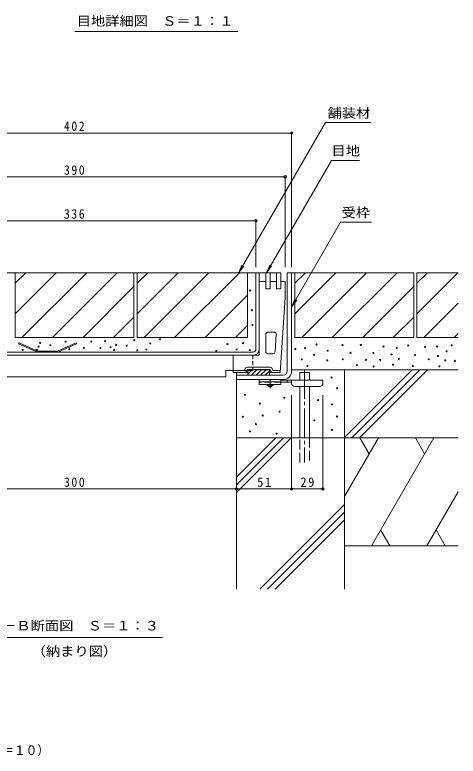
# Model space of a CAD drawing. Units: millimetres at full size, sheet at 1:3. Extents: x -1096 to 1162, y -823 to 816.
# Drawn here: x 724 to 1135, y -811 to -124 of the extents above; entities that cross this region are included whole.
import ezdxf
from ezdxf.enums import TextEntityAlignment as Align

# ---------------------------------------------------------------- set-up
doc = ezdxf.new("R2010")
doc.units = ezdxf.units.MM
doc.header["$LTSCALE"] = 3
doc.header["$PDMODE"] = 32
doc.header["$PDSIZE"] = 2.4
for name, pattern in [('CHAIN1', [8, 5, -1, 1, -1]), ('CHAIN2', [12, 9, -1, 1, -1]), ('DASHED1', [1.8, 1.2, -0.6]), ('DASHED2', [3, 2, -1]), ('DASHED3', [4, 3, -1])]:
    doc.linetypes.add(name, pattern=pattern)
for name, color, linetype, lineweight in [('1-5_1-5ﾚｲﾔ', 2, 'Continuous', 9), ('4-1', 2, 'Continuous', 9), ('4-2', 3, 'Continuous', 9), ('4-3', 4, 'Continuous', 9), ('4-4', 7, 'Continuous', 9), ('4-5', 7, 'Continuous', 9), ('4-6', 6, 'Continuous', 9), ('4-9', 5, 'Continuous', 9), ('4-A', 6, 'Continuous', 9), ('4-E', 7, 'Continuous', 9)]:
    doc.layers.add(name, color=color, linetype=linetype, lineweight=lineweight)
doc.layers.add('F-5_F-5ﾚｲﾔ', color=2, linetype='Continuous')
doc.styles.add('ＭＳ ゴシック', font='')
doc.styles.get('ＭＳ ゴシック').set_extended_font_data('MS Gothic')

msp = doc.modelspace()

# ---------------------------------------------------------------- linework, layer by layer
at = {"layer": '1-5_1-5ﾚｲﾔ', "color": 7}
msp.add_line((930.791, -139.64), (779.857, -139.64), dxfattribs=at)
at = {"layer": '4-1'}
for p, q in [((976.695, -363.12), (980.695, -363.12)), ((976.695, -454.119), (976.695, -363.12)), ((980.695, -454.12), (980.695, -363.12)), ((972.695, -458.119), (929.695, -458.119)), ((929.695, -462.12), (929.695, -458.119)), ((972.695, -462.12), (929.695, -462.12))]:
    msp.add_line(p, q, dxfattribs=at)
for centre, radius in [((972.695, -454.119), 4), ((972.695, -454.12), 8)]:
    msp.add_arc(centre, radius, 270, 0, dxfattribs=at)
at = {"layer": '4-2'}
for p, q in [((588.696, -363.119), (970.696, -363.119)), ((947.696, -433.619), (947.696, -363.119)), ((950.696, -371.119), (950.696, -363.119)), ((745.254, -436.619), (727.943, -429.035)), ((764.137, -436.619), (781.448, -429.035)), ((614.696, -436.619), (944.696, -436.619)), ((745.463, -435.619), (763.928, -435.619)), ((614.696, -439.619), (944.696, -439.619))]:
    msp.add_line(p, q, dxfattribs=at)
at = {"layer": '4-2', "linetype": 'DASHED1'}
msp.add_line((950.696, -433.619), (950.696, -371.119), dxfattribs=at)
at = {"layer": '4-2'}
for points in [[(745.463, -435.619), (728.344, -428.119), (727.943, -429.035)], [(763.928, -435.619), (781.047, -428.119), (781.448, -429.035)]]:
    msp.add_lwpolyline(points, dxfattribs=at)
for radius in [6, 3]:
    msp.add_arc((944.696, -433.619), radius, 270, 0, dxfattribs=at)
at = {"layer": '4-3'}
for p, q in [((949.696, -363.119), (970.696, -363.119)), ((950.696, -439.619), (950.696, -371.119)), ((950.696, -371.119), (956.696, -371.119)), ((960.696, -371.119), (966.696, -371.119)), ((970.696, -371.119), (974.695, -371.119)), ((974.695, -386.119), (974.695, -371.119)), ((974.695, -386.119), (970.196, -455.619)), ((958.696, -418.12), (964.477, -418.12)), ((956.696, -420.12), (956.696, -436.12)), ((966.473, -420.249), (965.437, -436.249)), ((963.441, -438.12), (958.696, -438.12)), ((950.696, -439.619), (926.696, -439.619)), ((939.946, -450.619), (960.446, -450.619)), ((939.946, -452.619), (960.446, -452.619)), ((940.196, -452.619), (940.196, -458.119)), ((960.196, -452.719), (940.196, -452.719)), ((960.196, -452.819), (940.196, -452.819)), ((960.196, -452.919), (940.196, -452.919)), ((960.196, -453.019), (940.196, -453.019)), ((960.196, -452.619), (960.196, -458.119)), ((936.946, -453.619), (926.696, -453.619)), ((944.239, -453.119), (940.196, -457.163)), ((960.196, -453.119), (940.196, -453.119)), ((940.196, -458.119), (960.196, -458.119)), ((948.482, -453.119), (943.482, -458.119)), ((952.724, -453.119), (947.724, -458.119)), ((956.967, -453.119), (951.967, -458.119)), ((960.196, -454.133), (956.209, -458.119)), ((963.446, -455.619), (960.196, -455.619)), ((963.446, -453.619), (970.196, -453.619)), ((963.446, -455.619), (970.196, -455.619)), ((970.196, -455.619), (970.196, -453.619))]:
    msp.add_line(p, q, dxfattribs=at)
msp.add_lwpolyline([(940.196, -455.619), (926.696, -455.619), (926.696, -439.619)], dxfattribs=at)
for centre, radius, start, end in [((958.696, -420.12), 2, 90, 180), ((964.477, -420.12), 2, 356.2954, 90), ((958.696, -436.12), 2, 180, 270), ((963.441, -436.12), 2, 270, 356.2954), ((939.946, -453.119), 2.5, 90, 180), ((939.946, -453.119), 0.5, 90, 180), ((960.446, -453.119), 2.5, 0, 90), ((960.446, -453.119), 0.5, 0, 90), ((936.946, -453.119), 0.5, 270, 0), ((936.946, -453.119), 2.5, 270, 0), ((963.446, -453.119), 2.5, 180, 270), ((963.446, -453.119), 0.5, 180, 270)]:
    msp.add_arc(centre, radius, start, end, dxfattribs=at)
at = {"layer": '4-4'}
for p, q in [((980.695, -232.861), (980.695, -358.12)), ((578.696, -233.761), (980.695, -233.761)), ((974.696, -274.397), (584.696, -274.397)), ((974.696, -273.497), (974.696, -358.12)), ((611.696, -314.98), (947.696, -314.98)), ((947.696, -314.08), (947.696, -358.12)), ((929.695, -564.267), (929.695, -467.12)), ((980.695, -564.267), (980.695, -476.419)), ((1009.695, -564.267), (1009.695, -476.419)), ((629.696, -563.367), (929.695, -563.367))]:
    msp.add_line(p, q, dxfattribs=at)
msp.add_lwpolyline([(929.695, -563.367), (980.695, -563.367), (1009.695, -563.367)], dxfattribs=at)
for p in [(980.695, -233.761), (974.696, -274.397), (947.696, -314.98), (929.695, -563.367), (980.695, -563.367), (1009.695, -563.367)]:
    msp.add_point(p, dxfattribs=at)
at = {"layer": '4-5'}
for p, q in [((1012.099, -223.915), (931.761, -363.065)), ((1054.023, -223.915), (1012.099, -223.915)), ((1043.525, -259.2), (1017.524, -259.2)), ((1054.521, -316.447), (1025.923, -316.447)), ((931.761, -363.065), (934.631, -356.136)), ((931.761, -363.065), (936.327, -357.115)), ((957.525, -363.121), (962.09, -357.171)), ((980.898, -394.434), (985.463, -388.483)), ((698.385, -700.978), (860.998, -700.978))]:
    msp.add_line(p, q, dxfattribs=at)
for points in [[(1017.524, -259.2), (957.525, -363.121), (960.395, -356.192)], [(1025.923, -316.447), (980.898, -394.434), (983.768, -387.505)]]:
    msp.add_lwpolyline(points, dxfattribs=at)
at = {"layer": '4-6', "linetype": 'CHAIN2'}
msp.add_line((992.654, -452.834), (992.654, -538.786), dxfattribs=at)
at = {"layer": '4-6'}
for p, q in [((929.695, -455.619), (929.695, -656.12)), ((980.695, -453.12), (1134.896, -453.12)), ((988.154, -455.619), (997.154, -455.619)), ((988.154, -462.619), (988.154, -455.619)), ((997.154, -462.619), (997.154, -455.619)), ((1029.695, -516.12), (1029.695, -453.12)), ((1029.695, -515.682), (1092.258, -453.12)), ((1036.329, -516.12), (1099.329, -453.12)), ((1043.4, -516.12), (1106.4, -453.12)), ((988.154, -516.12), (988.154, -468.419)), ((997.154, -516.12), (997.154, -468.419)), ((929.695, -552.5), (966.076, -516.12)), ((929.695, -559.571), (973.147, -516.12)), ((929.695, -566.642), (980.218, -516.12)), ((1061.027, -516.12), (1029.695, -570.387)), ((1029.695, -516.12), (1029.695, -656.12)), ((1043.98, -516.12), (1052.503, -530.883)), ((1112.329, -516.12), (1054.594, -616.12)), ((1095.282, -516.12), (1103.805, -530.883)), ((1134.896, -565.891), (1105.896, -616.12)), ((951.338, -656.12), (1029.695, -577.762)), ((958.409, -656.12), (1029.695, -584.833)), ((965.48, -656.12), (1029.695, -591.904)), ((1063.118, -601.356), (1071.641, -616.12)), ((1114.42, -601.356), (1122.944, -616.12)), ((1029.695, -616.12), (1134.896, -616.12))]:
    msp.add_line(p, q, dxfattribs=at)
at = {"layer": '4-6', "linetype": 'DASHED3'}
for p, q in [((988.154, -538.786), (988.154, -516.12)), ((997.154, -516.12), (997.154, -538.786))]:
    msp.add_line(p, q, dxfattribs=at)
at = {"layer": '4-6'}
msp.add_lwpolyline([(929.695, -516.12), (1029.695, -516.12), (1134.896, -516.12)], dxfattribs=at)
at = {"layer": '4-9', "linetype": 'DASHED1', "lineweight": 5}
for p, q in [((944.696, -439.619), (944.696, -453.619)), ((944.696, -453.619), (926.696, -453.619))]:
    msp.add_line(p, q, dxfattribs=at)
at = {"layer": '4-9', "lineweight": 5}
for p, q in [((639.696, -459.619), (919.696, -459.619)), ((926.696, -453.619), (919.696, -453.619)), ((919.696, -453.619), (919.696, -459.619))]:
    msp.add_line(p, q, dxfattribs=at)
at = {"layer": '4-9', "color": 3}
for p, q in [((950.695, -462.12), (950.695, -466.62)), ((970.695, -462.12), (950.695, -462.12)), ((970.695, -464.12), (950.695, -464.12)), ((970.695, -466.62), (950.695, -466.62)), ((970.695, -462.12), (970.695, -466.62))]:
    msp.add_line(p, q, dxfattribs=at)
at = {"layer": '4-9', "color": 3, "linetype": 'DASHED2'}
msp.add_line((970.695, -464.62), (950.695, -464.62), dxfattribs=at)
at = {"layer": '4-9', "color": 2}
for p, q in [((957.945, -467.119), (957.945, -466.62)), ((963.445, -467.119), (963.445, -466.62)), ((957.945, -467.119), (959.695, -468.619)), ((957.945, -467.119), (963.445, -467.119)), ((959.695, -468.619), (961.695, -468.619)), ((961.695, -468.619), (963.445, -467.119))]:
    msp.add_line(p, q, dxfattribs=at)
at = {"layer": '4-9', "color": 4, "linetype": 'CHAIN1'}
msp.add_line((960.695, -470.167), (960.695, -462.12), dxfattribs=at)
at = {"layer": '4-9', "color": 4}
for p, q in [((1009.695, -462.619), (970.695, -462.619)), ((980.7, -464.619), (970.695, -464.619)), ((976.695, -464.619), (976.695, -462.619)), ((980.695, -465.419), (980.695, -462.619)), ((1009.695, -465.419), (1009.695, -462.619)), ((983.695, -468.419), (1006.695, -468.419))]:
    msp.add_line(p, q, dxfattribs=at)
for centre, start, end in [((983.695, -465.419), 180, 270), ((1006.695, -465.419), 270, 0)]:
    msp.add_arc(centre, 3, start, end, dxfattribs=at)
at = {"layer": '4-A'}
for p, q in [((956.696, -363.119), (960.696, -363.119)), ((956.696, -378.119), (956.696, -363.119)), ((960.696, -363.119), (960.696, -378.119)), ((966.696, -363.119), (970.696, -363.119)), ((966.696, -378.119), (966.696, -363.119)), ((970.696, -363.119), (970.696, -378.119)), ((956.696, -378.119), (960.696, -378.119)), ((966.696, -378.119), (970.696, -378.119))]:
    msp.add_line(p, q, dxfattribs=at)
at = {"layer": '4-E', "color": 2}
for p, q in [((724.696, -401.144), (762.72, -363.12)), ((724.696, -372.86), (734.436, -363.12)), ((724.696, -363.12), (834.696, -363.12)), ((731.004, -423.12), (791.004, -363.12)), ((759.288, -423.12), (819.288, -363.12)), ((834.696, -363.12), (834.696, -423.12)), ((837.696, -401.144), (875.72, -363.12)), ((837.696, -363.12), (837.696, -423.12)), ((837.696, -372.86), (847.436, -363.12)), ((837.696, -363.12), (939.826, -363.12)), ((844.004, -423.12), (904.004, -363.12)), ((872.288, -423.12), (932.288, -363.12)), ((939.826, -363.12), (939.826, -423.12)), ((980.695, -363.12), (1093.696, -363.12)), ((983.696, -372.86), (993.436, -363.12)), ((983.696, -401.144), (1021.72, -363.12)), ((990.004, -423.12), (1050.004, -363.12)), ((1018.288, -423.12), (1078.288, -363.12)), ((1093.696, -363.12), (1093.696, -423.12)), ((1096.696, -372.86), (1106.436, -363.12)), ((1096.696, -363.12), (1096.696, -423.12)), ((1096.696, -363.12), (1134.896, -363.12)), ((1096.696, -401.144), (1134.72, -363.12)), ((787.573, -423.12), (834.696, -375.997)), ((1046.573, -423.12), (1093.696, -375.997)), ((900.573, -423.12), (939.826, -383.866)), ((1103.004, -423.12), (1134.896, -391.228)), ((815.857, -423.12), (834.696, -404.281)), ((1074.857, -423.12), (1093.696, -404.281)), ((928.857, -423.12), (939.826, -412.151)), ((837.696, -423.12), (939.826, -423.12)), ((1096.696, -423.12), (1134.896, -423.12)), ((1131.288, -423.12), (1134.896, -419.513))]:
    msp.add_line(p, q, dxfattribs=at)
for points in [[(724.696, -363.12), (724.696, -423.12), (834.696, -423.12)], [(983.696, -363.12), (983.696, -423.12), (1093.696, -423.12)]]:
    msp.add_lwpolyline(points, dxfattribs=at)
at = {"layer": '4-E'}
for centre in [(942.323, -379.557), (943.858, -397.81), (944.37, -411.457), (835.004, -425.617), (858.716, -424.764), (746.373, -431.587), (747.815, -428.175), (757.27, -430.27), (771.416, -426.942), (788.171, -432.703), (795.161, -426.961), (803.649, -432.953), (807.893, -426.462), (813.059, -432.101), (818.219, -429.938), (828.038, -430.77), (849.785, -428.62), (921.34, -429.199), (935.67, -428.346), (1003.792, -429.595), (1027.789, -430.164), (1044.734, -430.05), (1065.774, -431.415), (1078.057, -432.666), (1088.633, -430.505), (1104.271, -431.984), (1115.416, -431.415), (1128.836, -430.391), (731.609, -434.658), (744.744, -434.658), (774.939, -433.805), (816.222, -434.764), (837.733, -434.982), (846.263, -434.299), (910.934, -435.511), (929.869, -434.146), (942.023, -434.7), (984.118, -433.761), (993.129, -432.989), (1001.404, -439.148), (1014.028, -435.395), (1035.181, -437.329), (1056.448, -437.442), (1073.166, -438.807), (1095.002, -439.376), (1124.173, -435.85), (990.031, -443.442), (1013.687, -444.266), (1028.016, -443.243), (1049.397, -443.811), (1062.703, -443.925), (1079.876, -442.901), (1107.683, -443.243), (1116.212, -440.286), (1122.922, -444.266), (1131.907, -444.721), (995.393, -449.437), (1041.113, -448.709), (1056.646, -449.929), (1074.51, -448.265), (1093.039, -449.596), (1117.56, -449.818), (1017.611, -460.172), (1022.854, -470.158), (937.475, -476.149), (973.923, -478.895), (1005.266, -481), (951.335, -484.194), (1018.042, -485.054), (969.516, -491.688), (935.487, -496.479), (953.914, -495.374), (1001.826, -499.919), (1022.587, -496.234), (947.649, -503.236), (942.121, -510.116), (966.814, -512.081), (1017.919, -508.764)]:
    msp.add_circle(centre, 0.5, dxfattribs=at)

# ---------------------------------------------------------------- texts
at = {"layer": '1-5_1-5ﾚｲﾔ', "style": 'ＭＳ ゴシック', "width": 1.1}
msp.add_text('目地詳細図\u3000Ｓ＝１：１', height=8.798, dxfattribs=at).set_placement((781.667, -137.06), align=Align.BOTTOM_LEFT)
at = {"layer": '4-4', "color": 2, "char_height": 8.798, "attachment_point": 7, "style": 'ＭＳ ゴシック'}
for s, insert in [('\\T1.27;\\W0.9;402', (769.946, -231.961)), ('\\T1.27;\\W0.9;390', (769.946, -272.597)), ('\\T1.27;\\W0.9;336', (769.946, -313.18)), ('\\T1.27;\\W0.9;300', (769.946, -561.567)), ('\\T1.27;\\W0.95;51', (948.82, -561.567)), ('\\T1.27;\\W0.95;29', (988.82, -561.567))]:
    msp.add_mtext(s, dxfattribs=dict(at, insert=insert))
at = {"layer": '4-5', "color": 2, "style": 'ＭＳ ゴシック', "width": 1.1}
for s, p in [('舗装材', (1013.947, -222.239)), ('目地', (1017.662, -257.192)), ('受枠', (1026.926, -314.439)), ('Ｂ－Ｂ断面図\u3000Ｓ＝１：３', (699.454, -697.022)), ('（納まり図）', (739.942, -720.701))]:
    msp.add_text(s, height=8.798, dxfattribs=at).set_placement(p, align=Align.BOTTOM_LEFT)
at = {"layer": 'F-5_F-5ﾚｲﾔ', "style": 'ＭＳ ゴシック', "width": 0.9}
msp.add_text('ステンレス製蓋 側溝用\u3000インターロッキングブロック用\u3000充填深さ６５ｍｍ\u3000ＳＳＢＭ－２－４０６０（Ｐ＝１０）', height=8.798, dxfattribs=at).set_placement((189.014, -812.291), align=Align.BOTTOM_LEFT)

doc.saveas('drawing.dxf')
